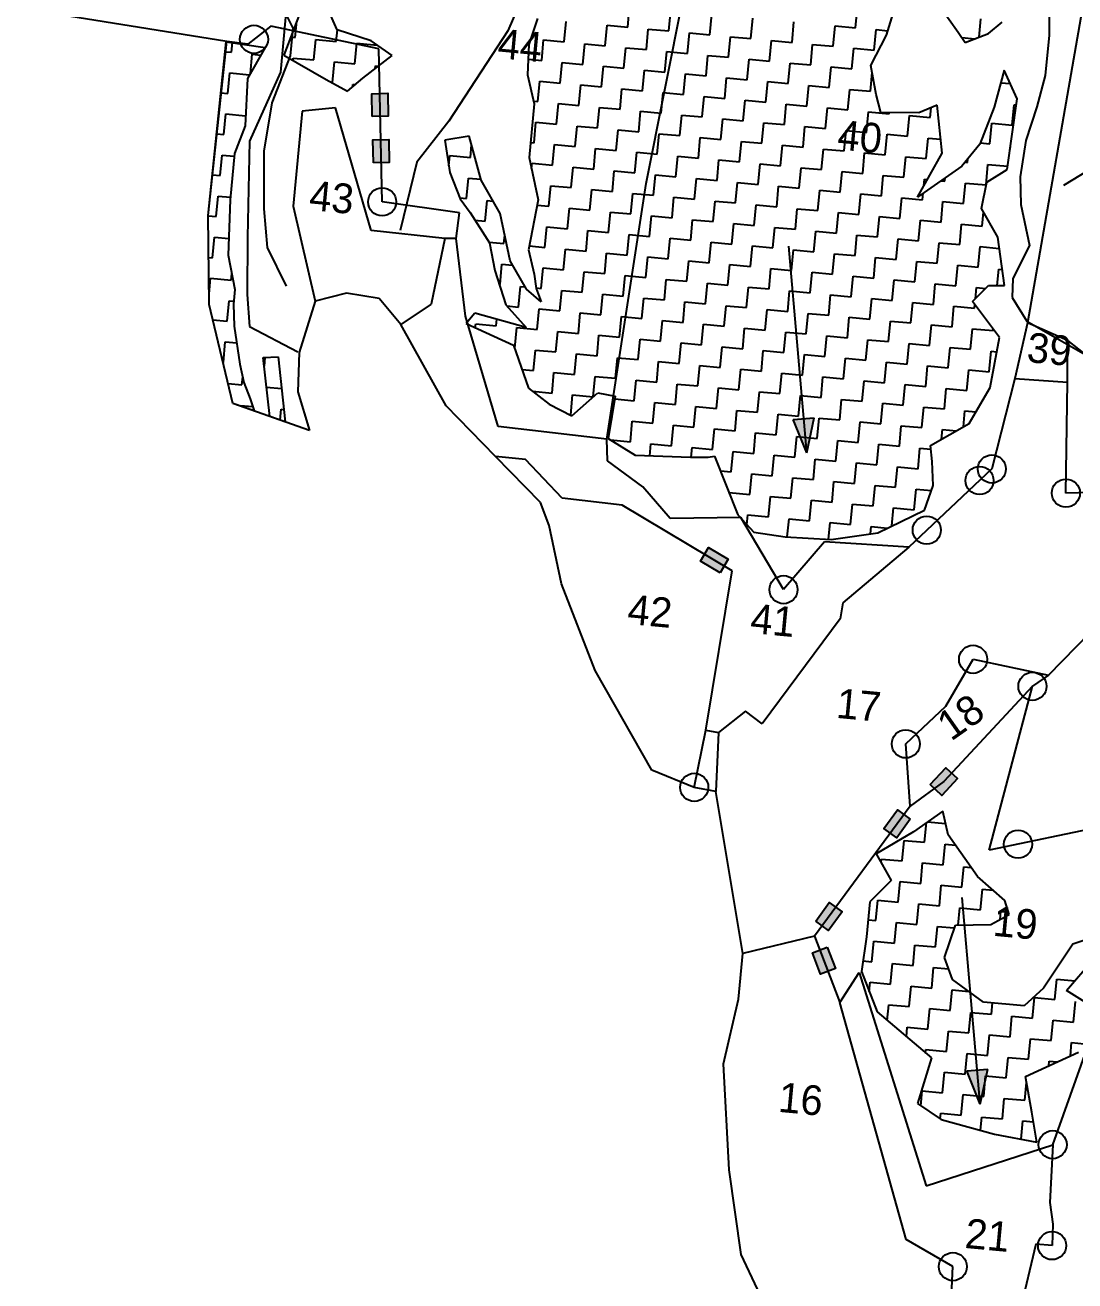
# Model space of a CAD drawing. Header units: metres. Extents: x 284554 to 287504, y 2026012 to 2031182.
# Drawn here: x 285325 to 285981, y 2029122 to 2029907 of the extents above; entities that cross this region are included whole.
import ezdxf
from ezdxf.enums import TextEntityAlignment as Align

# ---------------------------------------------------------------- set-up
doc = ezdxf.new("R2010")
doc.units = ezdxf.units.M
for name, color, linetype in [('LINE_WATER', 4, 'Continuous'), ('POLY_HATCH', 12, 'Continuous'), ('POLY_PARCEL', 6, 'Continuous'), ('TEXT_PARCEL', 7, 'Continuous'), ('V_BOUND_LINE', 7, 'Continuous')]:
    doc.layers.add(name, color=color, linetype=linetype)
doc.styles.add('TEXT_MAP', font='')
doc.styles.get('TEXT_MAP').set_extended_font_data('Kruti Dev 050')

msp = doc.modelspace()

# ---------------------------------------------------------------- hatches: boundary and pattern name
for points in [[(285551.14, 2029864.65), (285541.21, 2029864.43), (285541.53, 2029850.08), (285551.46, 2029850.3)], [(285551.78, 2029835.82), (285541.85, 2029835.61), (285542.17, 2029821.25), (285552.09, 2029821.47)], [(285751.67, 2029580.76), (285746.57, 2029572.24), (285758.89, 2029564.87), (285763.99, 2029573.39)], [(285907.3, 2029436.38), (285900.02, 2029443.14), (285890.25, 2029432.62), (285897.53, 2029425.86)], [(285861.23, 2029405.22), (285869.23, 2029399.33), (285877.74, 2029410.9), (285869.73, 2029416.78)], [(285835.14, 2029352.97), (285827.14, 2029358.85), (285818.64, 2029347.29), (285826.64, 2029341.4)], [(285821.7, 2029314.09), (285830.98, 2029317.63), (285825.85, 2029331.04), (285816.57, 2029327.5)]]:
    msp.add_hatch(color=256).paths.add_polyline_path(points)
h = msp.add_hatch(color=256)
h.paths.add_polyline_path([(285811.15, 2029661.34), (285804.59, 2029660.77), (285813.01, 2029639.89)])
h.paths.add_polyline_path([(285813.01, 2029639.89), (285817.71, 2029661.91), (285811.15, 2029661.34)])
h = msp.add_hatch(color=256)
h.paths.add_polyline_path([(285919.59, 2029254.27), (285913.03, 2029253.7), (285921.45, 2029232.83)])
h.paths.add_polyline_path([(285921.45, 2029232.83), (285926.15, 2029254.84), (285919.59, 2029254.27)])

# ---------------------------------------------------------------- linework, layer by layer
for points in [[(285541.53, 2029850.08), (285541.21, 2029864.43), (285551.14, 2029864.65), (285551.46, 2029850.3)], [(285542.17, 2029821.25), (285541.85, 2029835.61), (285551.78, 2029835.82), (285552.09, 2029821.47)], [(285758.89, 2029564.87), (285746.57, 2029572.24), (285751.67, 2029580.76), (285763.99, 2029573.39)], [(285890.25, 2029432.62), (285900.02, 2029443.14), (285907.3, 2029436.38), (285897.53, 2029425.86)], [(285877.74, 2029410.9), (285869.23, 2029399.33), (285861.23, 2029405.22), (285869.73, 2029416.78)], [(285818.64, 2029347.29), (285827.14, 2029358.85), (285835.14, 2029352.97), (285826.64, 2029341.4)], [(285825.85, 2029331.04), (285830.98, 2029317.63), (285821.7, 2029314.09), (285816.57, 2029327.5)]]:
    msp.add_lwpolyline(points, close=True)
for points in [[(285813.01, 2029639.89), (285801.8, 2029769.08)], [(285804.59, 2029660.77), (285817.71, 2029661.91)], [(285813.01, 2029639.89), (285804.59, 2029660.77)], [(285813.01, 2029639.89), (285817.71, 2029661.91)], [(285921.45, 2029232.83), (285910.24, 2029362.02)], [(285913.03, 2029253.7), (285926.15, 2029254.84)], [(285921.45, 2029232.83), (285913.03, 2029253.7)], [(285921.45, 2029232.83), (285926.15, 2029254.84)]]:
    msp.add_lwpolyline(points)
for centre in [(285467.57, 2029898.39), (285547.67, 2029796.82), (285928.71, 2029629.87), (285921.02, 2029622.65), (285975.01, 2029614.77), (285888.02, 2029591.64), (285798.51, 2029554.46), (285916.97, 2029510.91), (285954.06, 2029494.03), (285874.92, 2029458.03), (285742.72, 2029430.87), (285945.07, 2029395.36), (285966.73, 2029207.54), (285966.36, 2029144.46), (285904.35, 2029131.32)]:
    msp.add_circle(centre, 8.78)
at = {"layer": 'LINE_WATER'}
for p, q in [((285659.89, 2029982.17), (285626.27, 2029903.79)), ((285964.3, 2029928.98), (285964.48, 2029901.09)), ((285487.49, 2029914.63), (285484.05, 2029877.8)), ((285492.1, 2029905.46), (285487.49, 2029914.63)), ((285490.48, 2029888.13), (285492.1, 2029905.46)), ((285626.27, 2029903.79), (285589.28, 2029847.17)), ((285964.48, 2029901.09), (285962.13, 2029875.88)), ((285478.98, 2029858.61), (285490.48, 2029888.13)), ((285484.05, 2029877.8), (285464.73, 2029834.82)), ((285962.13, 2029875.88), (285956.8, 2029856.17)), ((285473.98, 2029828.49), (285478.98, 2029858.61)), ((285956.8, 2029856.17), (285949.96, 2029835.21)), ((285589.28, 2029847.17), (285569.41, 2029821.71)), ((285464.73, 2029834.82), (285463.5, 2029774.85)), ((285949.96, 2029835.21), (285946.45, 2029812.55)), ((285473.89, 2029792.45), (285473.98, 2029828.49)), ((285569.41, 2029821.71), (285558.86, 2029779)), ((285946.45, 2029812.55), (285946.91, 2029795.09)), ((285973.76, 2029807.33), (285989.06, 2029816.56)), ((285946.91, 2029795.09), (285952.19, 2029769.51)), ((285476, 2029768.22), (285473.89, 2029792.45)), ((285463.5, 2029774.85), (285463.41, 2029738.81)), ((285487.96, 2029744.16), (285476, 2029768.22)), ((285952.19, 2029769.51), (285941.89, 2029748.87)), ((285941.89, 2029748.87), (285941.48, 2029737.07)), ((285463.41, 2029738.81), (285464.84, 2029719.01)), ((285941.48, 2029737.07), (285950.56, 2029722.28)), ((285464.84, 2029719.01), (285495.05, 2029703.08)), ((285950.56, 2029722.28), (285992.92, 2029698.12))]:
    msp.add_line(p, q, dxfattribs=at)
at = {"layer": 'POLY_HATCH'}
for p, q in [((285498.22, 2029920.26), (285486.31, 2029888.58)), ((285519.6, 2029904.35), (285513.01, 2029918.87)), ((285644.77, 2029911.48), (285639.27, 2029895.1)), ((285862.85, 2029901), (285867.09, 2029914.52)), ((285896.32, 2029918.74), (285907.76, 2029902.77)), ((285540.83, 2029897.39), (285519.6, 2029904.35)), ((285926.58, 2029902), (285935.2, 2029909.15)), ((285439, 2029788.29), (285450.19, 2029896.92)), ((285450.19, 2029896.92), (285474.66, 2029893.39)), ((285553.89, 2029888.22), (285540.83, 2029897.39)), ((285853.12, 2029882.04), (285862.85, 2029901)), ((285907.76, 2029902.77), (285912.13, 2029896.4)), ((285912.13, 2029896.4), (285926.58, 2029902)), ((285474.66, 2029893.39), (285463.55, 2029873.98)), ((285486.31, 2029888.58), (285512.71, 2029873.19)), ((285535.66, 2029874.03), (285553.89, 2029888.22)), ((285639.27, 2029895.1), (285638.5, 2029876.29)), ((285856.39, 2029863.84), (285853.12, 2029882.04)), ((285463.55, 2029873.98), (285462.02, 2029844.38)), ((285512.71, 2029873.19), (285525.96, 2029865.99)), ((285525.96, 2029865.99), (285535.66, 2029874.03)), ((285638.5, 2029876.29), (285642.76, 2029858.01)), ((285936.38, 2029879.22), (285930.23, 2029855.95)), ((285944.45, 2029861.12), (285936.38, 2029879.22)), ((285642.76, 2029858.01), (285639.63, 2029824.51)), ((285859.32, 2029852.64), (285856.39, 2029863.84)), ((285894.56, 2029857.3), (285883.16, 2029852.4)), ((285897.71, 2029827.19), (285894.56, 2029857.3)), ((285938.34, 2029816.97), (285944.45, 2029861.12)), ((285883.16, 2029852.4), (285859.32, 2029852.64)), ((285930.23, 2029855.95), (285921.12, 2029832.95)), ((285462.02, 2029844.38), (285455.44, 2029827.03)), ((285602.11, 2029837.96), (285586.95, 2029835.4)), ((285586.95, 2029835.4), (285590.04, 2029815.23)), ((285609.48, 2029810.44), (285602.11, 2029837.96)), ((285455.44, 2029827.03), (285452.74, 2029798.16)), ((285882.23, 2029799.82), (285897.71, 2029827.19)), ((285921.12, 2029832.95), (285909.88, 2029819.09)), ((285639.63, 2029824.51), (285645.12, 2029798.16)), ((285909.88, 2029819.09), (285882.23, 2029799.82)), ((285590.04, 2029815.23), (285596.45, 2029798.74)), ((285621.44, 2029789.44), (285609.48, 2029810.44)), ((285925.68, 2029809.21), (285938.34, 2029816.97)), ((285922.15, 2029792.65), (285925.68, 2029809.21)), ((285452.74, 2029798.16), (285451.37, 2029763.58)), ((285596.45, 2029798.74), (285602.62, 2029790.21)), ((285645.12, 2029798.16), (285639.22, 2029766.91)), ((285439.55, 2029732.66), (285439, 2029788.29)), ((285602.62, 2029790.21), (285614.76, 2029771.19)), ((285627.64, 2029760.05), (285621.44, 2029789.44)), ((285932.41, 2029774.79), (285922.15, 2029792.65)), ((285614.76, 2029771.19), (285618.12, 2029753.98)), ((285936.55, 2029744.59), (285932.41, 2029774.79)), ((285451.37, 2029763.58), (285455.57, 2029742.12)), ((285639.22, 2029766.91), (285642.77, 2029751.68)), ((285637.9, 2029742.19), (285627.64, 2029760.05)), ((285618.12, 2029753.98), (285625.06, 2029732.46)), ((285642.77, 2029751.68), (285643.91, 2029742.63)), ((285455.57, 2029742.12), (285454.71, 2029732.91)), ((285647.12, 2029734.38), (285637.9, 2029742.19)), ((285643.91, 2029742.63), (285647.12, 2029734.38)), ((285916.71, 2029734.52), (285926.6, 2029744.53)), ((285926.6, 2029744.53), (285936.55, 2029744.59)), ((285454.39, 2029670.81), (285439.55, 2029732.66)), ((285454.71, 2029732.91), (285455.29, 2029719.22)), ((285625.06, 2029732.46), (285637.66, 2029718.37)), ((285933.51, 2029712.08), (285916.71, 2029734.52)), ((285605.69, 2029727.32), (285600.11, 2029720.88)), ((285637.66, 2029718.37), (285605.69, 2029727.32)), ((285455.29, 2029719.22), (285458.64, 2029695.36)), ((285600.11, 2029720.88), (285629.66, 2029707.19)), ((285927.61, 2029680.84), (285933.51, 2029712.08)), ((285473.29, 2029699.57), (285482.63, 2029699.94)), ((285477.46, 2029662.7), (285473.29, 2029699.57)), ((285482.63, 2029699.94), (285487.07, 2029659.33)), ((285629.66, 2029707.19), (285639.09, 2029680.47)), ((285458.64, 2029695.36), (285461.29, 2029683.96)), ((285461.29, 2029683.96), (285465.29, 2029673.67)), ((285639.09, 2029680.47), (285652.07, 2029670.31)), ((285666.3, 2029663.02), (285682.56, 2029677.4)), ((285682.56, 2029677.4), (285693.31, 2029675.4)), ((285914.55, 2029658.21), (285927.61, 2029680.84)), ((285467.71, 2029666.13), (285454.39, 2029670.81)), ((285465.29, 2029673.67), (285467.71, 2029666.13)), ((285652.07, 2029670.31), (285666.3, 2029663.02)), ((285693.31, 2029675.4), (285688.85, 2029648.99)), ((285487.07, 2029659.33), (285477.46, 2029662.7)), ((285890.41, 2029644.56), (285914.55, 2029658.21)), ((285688.85, 2029648.99), (285705.77, 2029638.46)), ((285705.77, 2029638.46), (285740.45, 2029637.21)), ((285740.45, 2029637.21), (285751.39, 2029637.18)), ((285751.39, 2029637.18), (285755.42, 2029637.8)), ((285755.42, 2029637.8), (285770.02, 2029601.16)), ((285891.46, 2029634.53), (285890.41, 2029644.56)), ((285892.05, 2029619.56), (285891.46, 2029634.53)), ((285886.63, 2029604.17), (285892.05, 2029619.56)), ((285770.02, 2029601.16), (285779.94, 2029590.29)), ((285857.47, 2029590), (285886.63, 2029604.17)), ((285779.94, 2029590.29), (285799.56, 2029587.46)), ((285828.24, 2029585.78), (285857.47, 2029590)), ((285799.56, 2029587.46), (285828.24, 2029585.78)), ((285898.03, 2029416.05), (285879.72, 2029403.12)), ((285901.49, 2029401.24), (285898.03, 2029416.05)), ((285879.72, 2029403.12), (285856.46, 2029389.42)), ((285919.81, 2029375.12), (285901.49, 2029401.24)), ((285856.46, 2029389.42), (285865.89, 2029372.68)), ((285865.89, 2029372.68), (285852.43, 2029359.29)), ((285936.73, 2029360.11), (285919.81, 2029375.12)), ((285852.43, 2029359.29), (285850.39, 2029337.51)), ((285939.57, 2029351.31), (285936.73, 2029360.11)), ((285927.99, 2029345.07), (285939.57, 2029351.31)), ((285899.21, 2029324.57), (285905.98, 2029344.68)), ((285905.98, 2029344.68), (285927.99, 2029345.07)), ((285999.53, 2029339.6), (285979.37, 2029332.94)), ((285850.39, 2029337.51), (285847.15, 2029315.85)), ((285979.37, 2029332.94), (285960.92, 2029305.38)), ((285904.02, 2029310.69), (285899.21, 2029324.57)), ((285975.46, 2029303.86), (285991.91, 2029323.07)), ((285847.15, 2029315.85), (285856.99, 2029290.52)), ((285923.47, 2029296.67), (285904.02, 2029310.69)), ((285960.92, 2029305.38), (285948.89, 2029294.3)), ((285987, 2029296.68), (285975.46, 2029303.86)), ((285948.89, 2029294.3), (285923.47, 2029296.67)), ((285856.99, 2029290.52), (285890.93, 2029261.72)), ((285890.93, 2029261.72), (285882.17, 2029233.25)), ((285949.68, 2029250.13), (285982.85, 2029265.34)), ((285953.7, 2029227.79), (285949.68, 2029250.13)), ((285882.17, 2029233.25), (285897.11, 2029223.31)), ((285897.11, 2029223.31), (285930.44, 2029214.1)), ((285956.85, 2029209.19), (285953.7, 2029227.79)), ((285930.44, 2029214.1), (285956.85, 2029209.19))]:
    msp.add_line(p, q, dxfattribs=at)
at = {"layer": 'POLY_HATCH', "linetype": 'Continuous'}
for p, q in [((285701.15, 2029906.02), (285702.35, 2029918.86)), ((285726.83, 2029903.62), (285728.03, 2029916.46)), ((285752.51, 2029901.22), (285753.71, 2029914.06)), ((285778.19, 2029898.82), (285779.39, 2029911.66)), ((285843.58, 2029905.66), (285844.78, 2029918.5)), ((285493.32, 2029899.54), (285494.28, 2029909.77)), ((285519, 2029897.14), (285519.67, 2029904.32)), ((285661.43, 2029896.78), (285662.63, 2029909.62)), ((285687.11, 2029894.38), (285688.31, 2029907.22)), ((285688.31, 2029907.22), (285701.15, 2029906.02)), ((285712.79, 2029891.98), (285713.99, 2029904.82)), ((285713.99, 2029904.82), (285726.83, 2029903.62)), ((285803.86, 2029896.42), (285805.06, 2029909.26)), ((285829.54, 2029894.02), (285830.74, 2029906.86)), ((285830.74, 2029906.86), (285843.58, 2029905.66)), ((285855.22, 2029891.62), (285856.42, 2029904.46)), ((285856.42, 2029904.46), (285863.72, 2029903.78)), ((285920.74, 2029899.74), (285921.82, 2029911.3)), ((285453.6, 2029890.3), (285454.17, 2029896.35)), ((285490.53, 2029899.8), (285493.32, 2029899.54)), ((285504.96, 2029885.5), (285506.16, 2029898.34)), ((285506.16, 2029898.34), (285519, 2029897.14)), ((285530.64, 2029883.1), (285531.84, 2029895.94)), ((285531.84, 2029895.94), (285544.6, 2029894.75)), ((285647.39, 2029885.14), (285648.59, 2029897.98)), ((285648.59, 2029897.98), (285661.43, 2029896.78)), ((285738.47, 2029889.58), (285739.67, 2029902.42)), ((285739.67, 2029902.42), (285752.51, 2029901.22)), ((285764.15, 2029887.18), (285765.35, 2029900.02)), ((285765.35, 2029900.02), (285778.19, 2029898.82)), ((285789.83, 2029884.78), (285791.03, 2029897.62)), ((285791.03, 2029897.62), (285803.86, 2029896.42)), ((285910.03, 2029899.45), (285918.07, 2029898.7)), ((285449.55, 2029890.68), (285453.6, 2029890.3)), ((285465.32, 2029877.07), (285466.44, 2029889.1)), ((285466.44, 2029889.1), (285471.91, 2029888.59)), ((285673.07, 2029882.74), (285674.27, 2029895.58)), ((285674.27, 2029895.58), (285687.11, 2029894.38)), ((285698.75, 2029880.34), (285699.95, 2029893.18)), ((285699.95, 2029893.18), (285712.79, 2029891.98)), ((285724.43, 2029877.94), (285725.63, 2029890.78)), ((285725.63, 2029890.78), (285738.47, 2029889.58)), ((285750.11, 2029875.54), (285751.31, 2029888.38)), ((285751.31, 2029888.38), (285764.15, 2029887.18)), ((285815.5, 2029882.38), (285816.7, 2029895.22)), ((285816.7, 2029895.22), (285829.54, 2029894.02)), ((285841.18, 2029879.98), (285842.38, 2029892.82)), ((285842.38, 2029892.82), (285855.22, 2029891.62)), ((285491.99, 2029885.27), (285492.12, 2029886.7)), ((285492.12, 2029886.7), (285504.96, 2029885.5)), ((285516.6, 2029871.46), (285517.8, 2029884.3)), ((285517.8, 2029884.3), (285530.64, 2029883.1)), ((285543.3, 2029879.97), (285543.48, 2029881.9)), ((285543.48, 2029881.9), (285545.53, 2029881.71)), ((285638.89, 2029885.93), (285647.39, 2029885.14)), ((285659.03, 2029871.1), (285660.23, 2029883.94)), ((285660.23, 2029883.94), (285673.07, 2029882.74)), ((285684.71, 2029868.7), (285685.91, 2029881.54)), ((285685.91, 2029881.54), (285698.75, 2029880.34)), ((285775.79, 2029873.14), (285776.99, 2029885.98)), ((285776.99, 2029885.98), (285789.83, 2029884.78)), ((285801.46, 2029870.74), (285802.66, 2029883.58)), ((285802.66, 2029883.58), (285815.5, 2029882.38)), ((285827.14, 2029868.34), (285828.34, 2029881.18)), ((285828.34, 2029881.18), (285841.18, 2029879.98)), ((285451.2, 2029864.62), (285452.4, 2029877.46)), ((285452.4, 2029877.46), (285464.87, 2029876.29)), ((285644.99, 2029859.46), (285646.19, 2029872.3)), ((285646.19, 2029872.3), (285659.03, 2029871.1)), ((285710.39, 2029866.3), (285711.59, 2029879.14)), ((285711.59, 2029879.14), (285724.43, 2029877.94)), ((285736.07, 2029863.9), (285737.27, 2029876.74)), ((285737.27, 2029876.74), (285750.11, 2029875.54)), ((285761.75, 2029861.5), (285762.95, 2029874.34)), ((285762.95, 2029874.34), (285775.79, 2029873.14)), ((285852.82, 2029865.94), (285853.91, 2029877.62)), ((285446.9, 2029865.02), (285451.2, 2029864.62)), ((285515.75, 2029871.54), (285516.6, 2029871.46)), ((285529.3, 2029868.75), (285529.44, 2029870.26)), ((285529.44, 2029870.26), (285530.95, 2029870.12)), ((285670.67, 2029857.06), (285671.87, 2029869.9)), ((285671.87, 2029869.9), (285684.71, 2029868.7)), ((285696.35, 2029854.66), (285697.55, 2029867.5)), ((285697.55, 2029867.5), (285710.39, 2029866.3)), ((285722.03, 2029852.26), (285723.23, 2029865.1)), ((285723.23, 2029865.1), (285736.07, 2029863.9)), ((285787.43, 2029859.1), (285788.63, 2029871.94)), ((285788.63, 2029871.94), (285801.46, 2029870.74)), ((285813.1, 2029856.7), (285814.3, 2029869.54)), ((285814.3, 2029869.54), (285827.14, 2029868.34)), ((285838.78, 2029854.3), (285839.98, 2029867.14)), ((285839.98, 2029867.14), (285852.82, 2029865.94)), ((285934.28, 2029871.28), (285940.17, 2029870.73)), ((285642.36, 2029859.71), (285644.99, 2029859.46)), ((285656.63, 2029845.42), (285657.83, 2029858.26)), ((285657.83, 2029858.26), (285670.67, 2029857.06)), ((285747.71, 2029849.86), (285748.91, 2029862.7)), ((285748.91, 2029862.7), (285761.75, 2029861.5)), ((285773.39, 2029847.46), (285774.59, 2029860.3)), ((285774.59, 2029860.3), (285787.43, 2029859.1)), ((285799.07, 2029845.06), (285800.27, 2029857.9)), ((285800.27, 2029857.9), (285813.1, 2029856.7)), ((285941.5, 2029844.7), (285942.7, 2029857.54)), ((285942.7, 2029857.54), (285943.94, 2029857.43)), ((285448.8, 2029838.94), (285450, 2029851.78)), ((285450, 2029851.78), (285462.34, 2029850.63)), ((285682.31, 2029843.02), (285683.51, 2029855.86)), ((285683.51, 2029855.86), (285696.35, 2029854.66)), ((285707.99, 2029840.62), (285709.19, 2029853.46)), ((285709.19, 2029853.46), (285722.03, 2029852.26)), ((285733.67, 2029838.22), (285734.87, 2029851.06)), ((285734.87, 2029851.06), (285747.71, 2029849.86)), ((285824.74, 2029842.66), (285825.94, 2029855.5)), ((285825.94, 2029855.5), (285838.78, 2029854.3)), ((285850.42, 2029840.26), (285851.62, 2029853.1)), ((285851.62, 2029853.1), (285864.46, 2029851.9)), ((285864.46, 2029851.9), (285864.53, 2029852.59)), ((285876.1, 2029837.86), (285877.3, 2029850.7)), ((285877.3, 2029850.7), (285890.14, 2029849.5)), ((285890.14, 2029849.5), (285890.71, 2029855.64)), ((285642.59, 2029833.78), (285643.79, 2029846.62)), ((285643.79, 2029846.62), (285656.63, 2029845.42)), ((285668.27, 2029831.38), (285669.47, 2029844.22)), ((285669.47, 2029844.22), (285682.31, 2029843.02)), ((285693.95, 2029828.98), (285695.15, 2029841.82)), ((285695.15, 2029841.82), (285707.99, 2029840.62)), ((285759.35, 2029835.82), (285760.55, 2029848.66)), ((285760.55, 2029848.66), (285773.39, 2029847.46)), ((285785.03, 2029833.42), (285786.23, 2029846.26)), ((285786.23, 2029846.26), (285799.07, 2029845.06)), ((285810.7, 2029831.02), (285811.9, 2029843.86)), ((285811.9, 2029843.86), (285824.74, 2029842.66)), ((285836.38, 2029828.62), (285837.58, 2029841.46)), ((285837.58, 2029841.46), (285850.42, 2029840.26)), ((285927.46, 2029833.07), (285928.66, 2029845.9)), ((285928.66, 2029845.9), (285941.5, 2029844.7)), ((285444.26, 2029839.36), (285448.8, 2029838.94)), ((285640.51, 2029833.98), (285642.59, 2029833.78)), ((285719.63, 2029826.58), (285720.83, 2029839.42)), ((285720.83, 2029839.42), (285733.67, 2029838.22)), ((285745.31, 2029824.18), (285746.51, 2029837.02)), ((285746.51, 2029837.02), (285759.35, 2029835.82)), ((285770.99, 2029821.78), (285772.19, 2029834.62)), ((285772.19, 2029834.62), (285785.03, 2029833.42)), ((285862.06, 2029826.22), (285863.26, 2029839.06)), ((285863.26, 2029839.06), (285876.1, 2029837.86)), ((285887.74, 2029823.83), (285888.94, 2029836.66)), ((285888.94, 2029836.66), (285896.79, 2029835.93)), ((285921.39, 2029833.63), (285927.46, 2029833.07)), ((285446.4, 2029813.26), (285447.6, 2029826.1)), ((285447.6, 2029826.1), (285455.29, 2029825.38)), ((285589.43, 2029819.23), (285590.04, 2029825.74)), ((285590.04, 2029825.74), (285602.88, 2029824.54)), ((285602.88, 2029824.54), (285603.61, 2029832.36)), ((285654.23, 2029819.74), (285655.43, 2029832.58)), ((285655.43, 2029832.58), (285668.27, 2029831.38)), ((285679.91, 2029817.34), (285681.11, 2029830.18)), ((285681.11, 2029830.18), (285693.95, 2029828.98)), ((285705.59, 2029814.94), (285706.79, 2029827.78)), ((285706.79, 2029827.78), (285719.63, 2029826.58)), ((285731.27, 2029812.54), (285732.47, 2029825.38)), ((285732.47, 2029825.38), (285745.31, 2029824.18)), ((285796.67, 2029819.38), (285797.87, 2029832.22)), ((285797.87, 2029832.22), (285810.7, 2029831.02)), ((285822.34, 2029816.99), (285823.54, 2029829.82)), ((285823.54, 2029829.82), (285836.38, 2029828.62)), ((285848.02, 2029814.59), (285849.22, 2029827.42)), ((285849.22, 2029827.42), (285862.06, 2029826.22)), ((285940.08, 2029829.57), (285940.3, 2029831.87)), ((285940.3, 2029831.87), (285940.4, 2029831.86)), ((285641.08, 2029817.56), (285641.39, 2029820.94)), ((285641.39, 2029820.94), (285654.23, 2029819.74)), ((285665.87, 2029805.7), (285667.07, 2029818.54)), ((285667.07, 2029818.54), (285679.91, 2029817.34)), ((285756.95, 2029810.14), (285758.15, 2029822.98)), ((285758.15, 2029822.98), (285770.99, 2029821.78)), ((285782.63, 2029807.75), (285783.83, 2029820.58)), ((285783.83, 2029820.58), (285796.67, 2029819.38)), ((285808.31, 2029805.35), (285809.51, 2029818.18)), ((285809.51, 2029818.18), (285822.34, 2029816.99)), ((285873.7, 2029812.19), (285874.9, 2029825.03)), ((285874.9, 2029825.03), (285887.74, 2029823.83)), ((285911.89, 2029821.57), (285913.42, 2029821.43)), ((285913.42, 2029821.43), (285913.63, 2029823.72)), ((285925.06, 2029807.39), (285926.26, 2029820.23)), ((285926.26, 2029820.23), (285938.63, 2029819.07)), ((285441.62, 2029813.71), (285446.4, 2029813.26)), ((285600.48, 2029798.86), (285601.68, 2029811.7)), ((285601.68, 2029811.7), (285609.33, 2029810.99)), ((285691.55, 2029803.3), (285692.75, 2029816.14)), ((285692.75, 2029816.14), (285705.59, 2029814.94)), ((285717.23, 2029800.9), (285718.43, 2029813.74)), ((285718.43, 2029813.74), (285731.27, 2029812.54)), ((285742.91, 2029798.51), (285744.11, 2029811.34)), ((285744.11, 2029811.34), (285756.95, 2029810.14)), ((285833.98, 2029802.95), (285835.18, 2029815.79)), ((285835.18, 2029815.79), (285848.02, 2029814.59)), ((285859.66, 2029800.55), (285860.86, 2029813.39)), ((285860.86, 2029813.39), (285873.7, 2029812.19)), ((285886.14, 2029806.74), (285886.54, 2029810.99)), ((285886.54, 2029810.99), (285888.44, 2029810.81)), ((285896.86, 2029810.02), (285899.38, 2029809.79)), ((285899.38, 2029809.79), (285899.58, 2029811.91)), ((285651.83, 2029794.06), (285653.03, 2029806.9)), ((285653.03, 2029806.9), (285665.87, 2029805.7)), ((285677.51, 2029791.66), (285678.71, 2029804.5)), ((285678.71, 2029804.5), (285691.55, 2029803.3)), ((285703.19, 2029789.27), (285704.39, 2029802.1)), ((285704.39, 2029802.1), (285717.23, 2029800.9)), ((285768.59, 2029796.11), (285769.79, 2029808.94)), ((285769.79, 2029808.94), (285782.63, 2029807.75)), ((285794.27, 2029793.71), (285795.47, 2029806.55)), ((285795.47, 2029806.55), (285808.31, 2029805.35)), ((285819.94, 2029791.31), (285821.14, 2029804.15)), ((285821.14, 2029804.15), (285833.98, 2029802.95)), ((285845.62, 2029788.91), (285846.82, 2029801.75)), ((285846.82, 2029801.75), (285859.66, 2029800.55)), ((285885.34, 2029798.15), (285885.73, 2029802.26)), ((285911.02, 2029795.75), (285912.22, 2029808.59)), ((285912.22, 2029808.59), (285925.06, 2029807.39)), ((285444, 2029787.58), (285445.2, 2029800.42)), ((285445.2, 2029800.42), (285452.89, 2029799.7)), ((285596.25, 2029799.26), (285600.48, 2029798.86)), ((285612.12, 2029784.82), (285613.32, 2029797.66)), ((285613.32, 2029797.66), (285616.95, 2029797.32)), ((285644.48, 2029794.75), (285651.83, 2029794.06)), ((285728.87, 2029786.87), (285730.07, 2029799.7)), ((285730.07, 2029799.7), (285742.91, 2029798.51)), ((285754.55, 2029784.47), (285755.75, 2029797.31)), ((285755.75, 2029797.31), (285768.59, 2029796.11)), ((285780.23, 2029782.07), (285781.43, 2029794.91)), ((285781.43, 2029794.91), (285794.27, 2029793.71)), ((285871.3, 2029786.51), (285872.5, 2029799.35)), ((285872.5, 2029799.35), (285885.34, 2029798.15)), ((285896.98, 2029784.11), (285898.18, 2029796.95)), ((285898.18, 2029796.95), (285911.02, 2029795.75)), ((285439, 2029788.05), (285444, 2029787.58)), ((285663.47, 2029780.03), (285664.67, 2029792.86)), ((285664.67, 2029792.86), (285677.51, 2029791.66)), ((285689.15, 2029777.63), (285690.35, 2029790.46)), ((285690.35, 2029790.46), (285703.19, 2029789.27)), ((285714.83, 2029775.23), (285716.03, 2029788.07)), ((285716.03, 2029788.07), (285728.87, 2029786.87)), ((285805.91, 2029779.67), (285807.11, 2029792.51)), ((285807.11, 2029792.51), (285819.94, 2029791.31)), ((285831.58, 2029777.27), (285832.78, 2029790.11)), ((285832.78, 2029790.11), (285845.62, 2029788.91)), ((285857.26, 2029774.87), (285858.46, 2029787.71)), ((285858.46, 2029787.71), (285871.3, 2029786.51)), ((285922.66, 2029781.71), (285923.47, 2029790.35)), ((285605.67, 2029785.43), (285612.12, 2029784.82)), ((285649.43, 2029768.39), (285650.63, 2029781.22)), ((285650.63, 2029781.22), (285663.47, 2029780.03)), ((285675.11, 2029765.99), (285676.31, 2029778.83)), ((285676.31, 2029778.83), (285689.15, 2029777.63)), ((285740.51, 2029772.83), (285741.71, 2029785.67)), ((285741.71, 2029785.67), (285754.55, 2029784.47)), ((285766.19, 2029770.43), (285767.39, 2029783.27)), ((285767.39, 2029783.27), (285780.23, 2029782.07)), ((285791.87, 2029768.03), (285793.07, 2029780.87)), ((285793.07, 2029780.87), (285805.91, 2029779.67)), ((285817.55, 2029765.63), (285818.74, 2029778.47)), ((285818.74, 2029778.47), (285831.58, 2029777.27)), ((285882.94, 2029772.47), (285884.14, 2029785.31)), ((285884.14, 2029785.31), (285896.98, 2029784.11)), ((285908.62, 2029770.07), (285909.82, 2029782.91)), ((285909.82, 2029782.91), (285922.66, 2029781.71)), ((285441.6, 2029761.9), (285442.8, 2029774.74)), ((285442.8, 2029774.74), (285451.78, 2029773.9)), ((285614.46, 2029771.65), (285623.75, 2029770.79)), ((285623.75, 2029770.79), (285624.25, 2029776.1)), ((285700.79, 2029763.59), (285701.99, 2029776.43)), ((285701.99, 2029776.43), (285714.83, 2029775.23)), ((285726.47, 2029761.19), (285727.67, 2029774.03)), ((285727.67, 2029774.03), (285740.51, 2029772.83)), ((285752.15, 2029758.79), (285753.35, 2029771.63)), ((285753.35, 2029771.63), (285766.19, 2029770.43)), ((285843.22, 2029763.23), (285844.42, 2029776.07)), ((285844.42, 2029776.07), (285857.26, 2029774.87)), ((285868.9, 2029760.83), (285870.1, 2029773.67)), ((285870.1, 2029773.67), (285882.94, 2029772.47)), ((285894.58, 2029758.43), (285895.78, 2029771.27)), ((285895.78, 2029771.27), (285908.62, 2029770.07)), ((285639.67, 2029769.3), (285649.43, 2029768.39)), ((285661.07, 2029754.35), (285662.27, 2029767.19)), ((285662.27, 2029767.19), (285675.11, 2029765.99)), ((285686.75, 2029751.95), (285687.95, 2029764.79)), ((285687.95, 2029764.79), (285700.79, 2029763.59)), ((285712.43, 2029749.55), (285713.63, 2029762.39)), ((285713.63, 2029762.39), (285726.47, 2029761.19)), ((285777.83, 2029756.39), (285779.03, 2029769.23)), ((285779.03, 2029769.23), (285791.87, 2029768.03)), ((285803.51, 2029753.99), (285804.71, 2029766.83)), ((285804.71, 2029766.83), (285817.55, 2029765.63)), ((285829.18, 2029751.59), (285830.38, 2029764.43)), ((285830.38, 2029764.43), (285843.22, 2029763.23)), ((285920.26, 2029756.03), (285921.46, 2029768.87)), ((285921.46, 2029768.87), (285933.37, 2029767.76)), ((285439.26, 2029762.12), (285441.6, 2029761.9)), ((285621.36, 2029745.11), (285622.56, 2029757.95)), ((285622.56, 2029757.95), (285629.2, 2029757.32)), ((285647.03, 2029742.71), (285648.23, 2029755.55)), ((285648.23, 2029755.55), (285661.07, 2029754.35)), ((285738.11, 2029747.15), (285739.31, 2029759.99)), ((285739.31, 2029759.99), (285752.15, 2029758.79)), ((285763.79, 2029744.75), (285764.99, 2029757.59)), ((285764.99, 2029757.59), (285777.83, 2029756.39)), ((285789.47, 2029742.35), (285790.67, 2029755.19)), ((285790.67, 2029755.19), (285803.51, 2029753.99)), ((285854.86, 2029749.19), (285856.06, 2029762.03)), ((285856.06, 2029762.03), (285868.9, 2029760.83)), ((285880.54, 2029746.79), (285881.74, 2029759.63)), ((285881.74, 2029759.63), (285894.58, 2029758.43)), ((285906.22, 2029744.39), (285907.42, 2029757.23)), ((285907.42, 2029757.23), (285920.26, 2029756.03)), ((285932.14, 2029744.57), (285933.1, 2029754.83)), ((285933.1, 2029754.83), (285935.17, 2029754.64)), ((285439.48, 2029739.19), (285440.4, 2029749.06)), ((285440.4, 2029749.06), (285453.24, 2029747.86)), ((285453.24, 2029747.86), (285453.63, 2029752.02)), ((285672.71, 2029740.31), (285673.91, 2029753.15)), ((285673.91, 2029753.15), (285686.75, 2029751.95)), ((285698.39, 2029737.91), (285699.59, 2029750.75)), ((285699.59, 2029750.75), (285712.43, 2029749.55)), ((285724.07, 2029735.51), (285725.27, 2029748.35)), ((285725.27, 2029748.35), (285738.11, 2029747.15)), ((285815.15, 2029739.95), (285816.35, 2029752.79)), ((285816.35, 2029752.79), (285829.18, 2029751.59)), ((285840.82, 2029737.55), (285842.02, 2029750.39)), ((285842.02, 2029750.39), (285854.86, 2029749.19)), ((285866.5, 2029735.15), (285867.7, 2029747.99)), ((285867.7, 2029747.99), (285880.54, 2029746.79)), ((285620.97, 2029745.14), (285621.36, 2029745.11)), ((285632.99, 2029731.07), (285634.19, 2029743.91)), ((285634.19, 2029743.91), (285637.07, 2029743.64)), ((285643.86, 2029743), (285647.03, 2029742.71)), ((285658.67, 2029728.67), (285659.87, 2029741.51)), ((285659.87, 2029741.51), (285672.71, 2029740.31)), ((285684.35, 2029726.27), (285685.55, 2029739.11)), ((285685.55, 2029739.11), (285698.39, 2029737.91)), ((285749.75, 2029733.11), (285750.95, 2029745.95)), ((285750.95, 2029745.95), (285763.79, 2029744.75)), ((285775.43, 2029730.71), (285776.63, 2029743.55)), ((285776.63, 2029743.55), (285789.47, 2029742.35)), ((285801.11, 2029728.31), (285802.31, 2029741.15)), ((285802.31, 2029741.15), (285815.15, 2029739.95)), ((285892.18, 2029732.75), (285893.38, 2029745.59)), ((285893.38, 2029745.59), (285906.22, 2029744.39)), ((285918.41, 2029736.24), (285919.06, 2029743.19)), ((285919.06, 2029743.19), (285924.75, 2029742.66)), ((285450.84, 2029722.19), (285452.04, 2029735.03)), ((285452.04, 2029735.03), (285454.88, 2029734.76)), ((285625.7, 2029731.75), (285632.99, 2029731.07)), ((285710.03, 2029723.87), (285711.23, 2029736.71)), ((285711.23, 2029736.71), (285724.07, 2029735.51)), ((285735.71, 2029721.47), (285736.91, 2029734.31)), ((285736.91, 2029734.31), (285749.75, 2029733.11)), ((285761.39, 2029719.07), (285762.59, 2029731.91)), ((285762.59, 2029731.91), (285775.43, 2029730.71)), ((285826.79, 2029725.91), (285827.98, 2029738.75)), ((285827.98, 2029738.75), (285840.82, 2029737.55)), ((285852.46, 2029723.51), (285853.66, 2029736.35)), ((285853.66, 2029736.35), (285866.5, 2029735.15)), ((285878.14, 2029721.11), (285879.34, 2029733.95)), ((285879.34, 2029733.95), (285892.18, 2029732.75)), ((285903.82, 2029718.71), (285905.02, 2029731.55)), ((285905.02, 2029731.55), (285917.86, 2029730.35)), ((285917.86, 2029730.35), (285918.08, 2029732.7)), ((285618.96, 2029719.43), (285619.34, 2029723.5)), ((285644.63, 2029717.03), (285645.83, 2029729.87)), ((285645.83, 2029729.87), (285658.67, 2029728.67)), ((285670.31, 2029714.63), (285671.51, 2029727.47)), ((285671.51, 2029727.47), (285684.35, 2029726.27)), ((285695.99, 2029712.23), (285697.19, 2029725.07)), ((285697.19, 2029725.07), (285710.03, 2029723.87)), ((285787.07, 2029716.67), (285788.27, 2029729.51)), ((285788.27, 2029729.51), (285801.11, 2029728.31)), ((285812.75, 2029714.27), (285813.95, 2029727.11)), ((285813.95, 2029727.11), (285826.79, 2029725.91)), ((285838.42, 2029711.87), (285839.62, 2029724.71)), ((285839.62, 2029724.71), (285852.46, 2029723.51)), ((285441.86, 2029723.03), (285450.84, 2029722.19)), ((285605.89, 2029718.2), (285606.12, 2029720.63)), ((285606.12, 2029720.63), (285618.96, 2029719.43)), ((285630.6, 2029705.39), (285631.8, 2029718.23)), ((285631.8, 2029718.23), (285644.63, 2029717.03)), ((285656.27, 2029702.99), (285657.47, 2029715.83)), ((285657.47, 2029715.83), (285670.31, 2029714.63)), ((285721.67, 2029709.83), (285722.87, 2029722.67)), ((285722.87, 2029722.67), (285735.71, 2029721.47)), ((285747.35, 2029707.43), (285748.55, 2029720.27)), ((285748.55, 2029720.27), (285761.39, 2029719.07)), ((285773.03, 2029705.03), (285774.23, 2029717.87)), ((285774.23, 2029717.87), (285787.07, 2029716.67)), ((285798.71, 2029702.63), (285799.91, 2029715.47)), ((285799.91, 2029715.47), (285812.75, 2029714.27)), ((285864.1, 2029709.47), (285865.3, 2029722.31)), ((285865.3, 2029722.31), (285878.14, 2029721.11)), ((285889.78, 2029707.07), (285890.98, 2029719.91)), ((285890.98, 2029719.91), (285903.82, 2029718.71)), ((285915.46, 2029704.67), (285916.66, 2029717.51)), ((285916.66, 2029717.51), (285929.5, 2029716.31)), ((285929.5, 2029716.31), (285929.59, 2029717.32)), ((285448.44, 2029696.51), (285449.64, 2029709.35)), ((285449.64, 2029709.35), (285456.77, 2029708.68)), ((285681.95, 2029700.59), (285683.15, 2029713.43)), ((285683.15, 2029713.43), (285695.99, 2029712.23)), ((285707.63, 2029698.19), (285708.83, 2029711.03)), ((285708.83, 2029711.03), (285721.67, 2029709.83)), ((285733.31, 2029695.79), (285734.51, 2029708.63)), ((285734.51, 2029708.63), (285747.35, 2029707.43)), ((285824.39, 2029700.23), (285825.59, 2029713.07)), ((285825.59, 2029713.07), (285838.42, 2029711.87)), ((285850.06, 2029697.83), (285851.26, 2029710.67)), ((285851.26, 2029710.67), (285864.1, 2029709.47)), ((285875.74, 2029695.43), (285876.94, 2029708.27)), ((285876.94, 2029708.27), (285889.78, 2029707.07)), ((285474.12, 2029694.11), (285474.64, 2029699.62)), ((285630.28, 2029705.42), (285630.6, 2029705.39)), ((285642.23, 2029691.35), (285643.43, 2029704.19)), ((285643.43, 2029704.19), (285656.27, 2029702.99)), ((285667.91, 2029688.95), (285669.11, 2029701.79)), ((285669.11, 2029701.79), (285681.95, 2029700.59)), ((285758.99, 2029693.39), (285760.19, 2029706.23)), ((285760.19, 2029706.23), (285773.03, 2029705.03)), ((285784.67, 2029690.99), (285785.87, 2029703.83)), ((285785.87, 2029703.83), (285798.71, 2029702.63)), ((285810.35, 2029688.59), (285811.55, 2029701.43)), ((285811.55, 2029701.43), (285824.39, 2029700.23)), ((285901.42, 2029693.03), (285902.62, 2029705.87)), ((285902.62, 2029705.87), (285915.46, 2029704.67)), ((285927.1, 2029690.63), (285928.3, 2029703.47)), ((285928.3, 2029703.47), (285931.82, 2029703.14)), ((285448.22, 2029696.53), (285448.44, 2029696.51)), ((285473.91, 2029694.13), (285474.12, 2029694.11)), ((285635.01, 2029692.02), (285642.23, 2029691.35)), ((285693.59, 2029686.55), (285694.79, 2029699.39)), ((285694.79, 2029699.39), (285707.63, 2029698.19)), ((285719.27, 2029684.15), (285720.47, 2029696.99)), ((285720.47, 2029696.99), (285733.31, 2029695.79)), ((285744.95, 2029681.75), (285746.15, 2029694.59)), ((285746.15, 2029694.59), (285758.99, 2029693.39)), ((285770.63, 2029679.35), (285771.83, 2029692.19)), ((285771.83, 2029692.19), (285784.67, 2029690.99)), ((285836.03, 2029686.19), (285837.22, 2029699.03)), ((285837.22, 2029699.03), (285850.06, 2029697.83)), ((285861.7, 2029683.79), (285862.9, 2029696.63)), ((285862.9, 2029696.63), (285875.74, 2029695.43)), ((285887.38, 2029681.39), (285888.58, 2029694.23)), ((285888.58, 2029694.23), (285901.42, 2029693.03)), ((285913.06, 2029678.99), (285914.26, 2029691.83)), ((285914.26, 2029691.83), (285927.1, 2029690.63)), ((285460.08, 2029682.47), (285460.53, 2029687.24)), ((285653.87, 2029677.31), (285655.07, 2029690.15)), ((285655.07, 2029690.15), (285667.91, 2029688.95)), ((285679.55, 2029674.91), (285680.75, 2029687.75)), ((285680.75, 2029687.75), (285693.59, 2029686.55)), ((285705.23, 2029672.51), (285706.43, 2029685.35)), ((285706.43, 2029685.35), (285719.27, 2029684.15)), ((285796.31, 2029676.95), (285797.51, 2029689.79)), ((285797.51, 2029689.79), (285810.35, 2029688.59)), ((285821.99, 2029674.55), (285823.19, 2029687.39)), ((285823.19, 2029687.39), (285836.03, 2029686.19)), ((285847.66, 2029672.15), (285848.86, 2029684.99)), ((285848.86, 2029684.99), (285861.7, 2029683.79)), ((285451.4, 2029683.28), (285460.08, 2029682.47)), ((285475.39, 2029681.04), (285484.79, 2029680.16)), ((285641.67, 2029678.45), (285653.87, 2029677.31)), ((285665.53, 2029663.42), (285666.71, 2029676.11)), ((285666.71, 2029676.11), (285679.55, 2029674.91)), ((285730.91, 2029670.11), (285732.11, 2029682.95)), ((285732.11, 2029682.95), (285744.95, 2029681.75)), ((285756.59, 2029667.71), (285757.79, 2029680.55)), ((285757.79, 2029680.55), (285770.63, 2029679.35)), ((285782.27, 2029665.31), (285783.47, 2029678.15)), ((285783.47, 2029678.15), (285796.31, 2029676.95)), ((285873.34, 2029669.75), (285874.54, 2029682.59)), ((285874.54, 2029682.59), (285887.38, 2029681.39)), ((285899.02, 2029667.35), (285900.22, 2029680.19)), ((285900.22, 2029680.19), (285913.06, 2029678.99)), ((285458.85, 2029669.24), (285458.88, 2029669.63)), ((285458.88, 2029669.63), (285466.83, 2029668.89)), ((285693.01, 2029673.65), (285705.23, 2029672.51)), ((285716.87, 2029658.47), (285718.07, 2029671.31)), ((285718.07, 2029671.31), (285730.91, 2029670.11)), ((285742.55, 2029656.07), (285743.75, 2029668.91)), ((285743.75, 2029668.91), (285756.59, 2029667.71)), ((285807.95, 2029662.91), (285809.15, 2029675.75)), ((285809.15, 2029675.75), (285821.99, 2029674.55)), ((285833.63, 2029660.51), (285834.83, 2029673.35)), ((285834.83, 2029673.35), (285847.66, 2029672.15)), ((285859.3, 2029658.11), (285860.5, 2029670.95)), ((285860.5, 2029670.95), (285873.34, 2029669.75)), ((285884.98, 2029655.71), (285886.18, 2029668.55)), ((285886.18, 2029668.55), (285899.02, 2029667.35)), ((285483.93, 2029660.43), (285484.56, 2029667.23)), ((285484.56, 2029667.23), (285486.22, 2029667.07)), ((285690.86, 2029660.9), (285691.19, 2029660.87)), ((285691.19, 2029660.87), (285691.61, 2029665.32)), ((285768.23, 2029653.67), (285769.43, 2029666.51)), ((285769.43, 2029666.51), (285782.27, 2029665.31)), ((285793.91, 2029651.27), (285795.11, 2029664.11)), ((285795.11, 2029664.11), (285807.95, 2029662.91)), ((285819.59, 2029648.87), (285820.79, 2029661.71)), ((285820.79, 2029661.71), (285833.63, 2029660.51)), ((285910.93, 2029656.16), (285911.86, 2029666.15)), ((285911.86, 2029666.15), (285918.77, 2029665.51)), ((285702.83, 2029646.83), (285704.03, 2029659.67)), ((285704.03, 2029659.67), (285716.87, 2029658.47)), ((285728.51, 2029644.43), (285729.71, 2029657.27)), ((285729.71, 2029657.27), (285742.55, 2029656.07)), ((285754.19, 2029642.03), (285755.39, 2029654.87)), ((285755.39, 2029654.87), (285768.23, 2029653.67)), ((285779.87, 2029639.63), (285781.07, 2029652.47)), ((285781.07, 2029652.47), (285793.91, 2029651.27)), ((285845.27, 2029646.47), (285846.46, 2029659.31)), ((285846.46, 2029659.31), (285859.3, 2029658.11)), ((285870.94, 2029644.07), (285872.14, 2029656.91)), ((285872.14, 2029656.91), (285884.98, 2029655.71)), ((285897.25, 2029648.43), (285897.82, 2029654.51)), ((285897.82, 2029654.51), (285906.57, 2029653.7)), ((285690.46, 2029647.99), (285702.83, 2029646.83)), ((285714.97, 2029638.13), (285715.67, 2029645.63)), ((285715.67, 2029645.63), (285728.51, 2029644.43)), ((285805.55, 2029637.23), (285806.75, 2029650.07)), ((285806.75, 2029650.07), (285819.59, 2029648.87)), ((285831.23, 2029634.83), (285832.43, 2029647.67)), ((285832.43, 2029647.67), (285845.27, 2029646.47)), ((285856.9, 2029632.43), (285858.1, 2029645.27)), ((285858.1, 2029645.27), (285870.94, 2029644.07)), ((285740.79, 2029637.21), (285741.35, 2029643.23)), ((285741.35, 2029643.23), (285754.19, 2029642.03)), ((285765.83, 2029627.99), (285767.03, 2029640.83)), ((285767.03, 2029640.83), (285779.87, 2029639.63)), ((285791.51, 2029625.59), (285792.71, 2029638.43)), ((285792.71, 2029638.43), (285805.55, 2029637.23)), ((285882.58, 2029630.04), (285883.78, 2029642.87)), ((285883.78, 2029642.87), (285890.65, 2029642.23)), ((285817.19, 2029623.19), (285818.39, 2029636.03)), ((285818.39, 2029636.03), (285831.23, 2029634.83)), ((285842.87, 2029620.8), (285844.07, 2029633.63)), ((285844.07, 2029633.63), (285856.9, 2029632.43)), ((285868.54, 2029618.4), (285869.74, 2029631.23)), ((285869.74, 2029631.23), (285882.58, 2029630.04)), ((285759.08, 2029628.63), (285765.83, 2029627.99)), ((285777.47, 2029613.95), (285778.67, 2029626.79)), ((285778.67, 2029626.79), (285791.51, 2029625.59)), ((285803.15, 2029611.56), (285804.35, 2029624.39)), ((285804.35, 2029624.39), (285817.19, 2029623.19)), ((285828.83, 2029609.16), (285830.03, 2029621.99)), ((285830.03, 2029621.99), (285842.87, 2029620.8)), ((285764.59, 2029614.77), (285764.63, 2029615.15)), ((285764.63, 2029615.15), (285777.47, 2029613.95)), ((285854.51, 2029606.76), (285855.7, 2029619.6)), ((285855.7, 2029619.6), (285868.54, 2029618.4)), ((285880.18, 2029604.36), (285881.38, 2029617.2)), ((285881.38, 2029617.2), (285890.9, 2029616.31)), ((285789.11, 2029599.92), (285790.31, 2029612.75)), ((285790.31, 2029612.75), (285803.15, 2029611.56)), ((285814.79, 2029597.52), (285815.99, 2029610.36)), ((285815.99, 2029610.36), (285828.83, 2029609.16)), ((285840.47, 2029595.12), (285841.67, 2029607.96)), ((285841.67, 2029607.96), (285854.51, 2029606.76)), ((285866.29, 2029594.29), (285867.34, 2029605.56)), ((285867.34, 2029605.56), (285880.18, 2029604.36)), ((285775.69, 2029594.94), (285776.27, 2029601.12)), ((285776.27, 2029601.12), (285789.11, 2029599.92)), ((285800.89, 2029587.39), (285801.95, 2029598.72)), ((285801.95, 2029598.72), (285814.79, 2029597.52)), ((285826.65, 2029585.87), (285827.63, 2029596.32)), ((285827.63, 2029596.32), (285840.47, 2029595.12)), ((285852.88, 2029589.34), (285853.31, 2029593.92)), ((285853.31, 2029593.92), (285863.56, 2029592.96)), ((285888.49, 2029409.31), (285899.85, 2029408.25)), ((285886.67, 2029396.53), (285887.82, 2029408.83)), ((285872.63, 2029384.89), (285873.83, 2029397.73)), ((285873.83, 2029397.73), (285886.67, 2029396.53)), ((285898.31, 2029382.49), (285899.51, 2029395.33)), ((285899.51, 2029395.33), (285906.07, 2029394.71)), ((285859.58, 2029383.89), (285859.79, 2029386.09)), ((285859.79, 2029386.09), (285872.63, 2029384.89)), ((285884.27, 2029370.85), (285885.47, 2029383.69)), ((285885.47, 2029383.69), (285898.31, 2029382.49)), ((285909.94, 2029368.45), (285911.14, 2029381.29)), ((285911.14, 2029381.29), (285915.79, 2029380.85)), ((285870.23, 2029359.21), (285871.43, 2029372.05)), ((285871.43, 2029372.05), (285884.27, 2029370.85)), ((285895.91, 2029356.81), (285897.11, 2029369.65)), ((285897.11, 2029369.65), (285909.94, 2029368.45)), ((285921.58, 2029354.41), (285922.78, 2029367.25)), ((285922.78, 2029367.25), (285929.38, 2029366.63)), ((285856.19, 2029347.57), (285857.39, 2029360.41)), ((285857.39, 2029360.41), (285870.23, 2029359.21)), ((285881.87, 2029345.17), (285883.07, 2029358.01)), ((285883.07, 2029358.01), (285895.91, 2029356.81)), ((285907.73, 2029344.71), (285908.75, 2029355.61)), ((285908.75, 2029355.61), (285921.58, 2029354.41)), ((285851.37, 2029348.02), (285856.19, 2029347.57)), ((285867.83, 2029333.53), (285869.03, 2029346.37)), ((285869.03, 2029346.37), (285881.87, 2029345.17)), ((285933.96, 2029348.29), (285934.42, 2029353.21)), ((285934.42, 2029353.21), (285939.09, 2029352.77)), ((285893.51, 2029331.13), (285894.71, 2029343.97)), ((285894.71, 2029343.97), (285905.4, 2029342.97)), ((285853.79, 2029321.89), (285854.99, 2029334.73)), ((285854.99, 2029334.73), (285867.83, 2029333.53)), ((285879.47, 2029319.49), (285880.67, 2029332.33)), ((285880.67, 2029332.33), (285893.51, 2029331.13)), ((285848.13, 2029322.42), (285853.79, 2029321.89)), ((285865.43, 2029307.85), (285866.63, 2029320.69)), ((285866.63, 2029320.69), (285879.47, 2029319.49)), ((285891.11, 2029305.45), (285892.31, 2029318.29)), ((285892.31, 2029318.29), (285901.69, 2029317.41)), ((285852.05, 2029303.25), (285852.59, 2029309.05)), ((285852.59, 2029309.05), (285865.43, 2029307.85)), ((285968.14, 2029298.25), (285969.34, 2029311.09)), ((285969.34, 2029311.09), (285980.74, 2029310.03)), ((285877.07, 2029293.81), (285878.27, 2029306.65)), ((285878.27, 2029306.65), (285891.11, 2029305.45)), ((285902.75, 2029291.41), (285903.95, 2029304.25)), ((285903.95, 2029304.25), (285914.3, 2029303.28)), ((285954.1, 2029286.61), (285955.3, 2029299.45)), ((285955.3, 2029299.45), (285968.14, 2029298.25)), ((285863.31, 2029285.16), (285864.23, 2029295.01)), ((285864.23, 2029295.01), (285877.07, 2029293.81)), ((285888.71, 2029279.77), (285889.91, 2029292.61)), ((285889.91, 2029292.61), (285902.75, 2029291.41)), ((285928.42, 2029289.01), (285929.09, 2029296.15)), ((285979.78, 2029284.21), (285980.98, 2029297.05)), ((285914.39, 2029277.37), (285915.59, 2029290.21)), ((285915.59, 2029290.21), (285928.42, 2029289.01)), ((285940.06, 2029274.97), (285941.26, 2029287.81)), ((285941.26, 2029287.81), (285954.1, 2029286.61)), ((285965.74, 2029272.57), (285966.94, 2029285.41)), ((285966.94, 2029285.41), (285979.78, 2029284.21)), ((285875.31, 2029274.98), (285875.87, 2029280.97)), ((285875.87, 2029280.97), (285888.71, 2029279.77)), ((285900.35, 2029265.73), (285901.55, 2029278.57)), ((285901.55, 2029278.57), (285914.39, 2029277.37)), ((285926.03, 2029263.33), (285927.22, 2029276.17)), ((285927.22, 2029276.17), (285940.06, 2029274.97)), ((285951.7, 2029260.93), (285952.9, 2029273.77)), ((285952.9, 2029273.77), (285965.74, 2029272.57)), ((285977.8, 2029263.02), (285978.58, 2029271.37)), ((285978.58, 2029271.37), (285986.36, 2029270.65)), ((285887.31, 2029264.8), (285887.51, 2029266.93)), ((285887.51, 2029266.93), (285900.35, 2029265.73)), ((285911.99, 2029251.69), (285913.19, 2029264.53)), ((285913.19, 2029264.53), (285926.03, 2029263.33)), ((285937.66, 2029249.29), (285938.86, 2029262.13)), ((285938.86, 2029262.13), (285951.7, 2029260.93)), ((285897.95, 2029240.05), (285899.15, 2029252.89)), ((285899.15, 2029252.89), (285911.99, 2029251.69)), ((285964.27, 2029256.82), (285964.54, 2029259.73)), ((285964.54, 2029259.73), (285969.6, 2029259.26)), ((285923.63, 2029237.66), (285924.83, 2029250.49)), ((285924.83, 2029250.49), (285937.66, 2029249.29)), ((285949.3, 2029235.26), (285950.35, 2029246.43)), ((285884.23, 2029231.88), (285885.11, 2029241.25)), ((285885.11, 2029241.25), (285897.95, 2029240.05)), ((285909.59, 2029226.02), (285910.79, 2029238.85)), ((285910.79, 2029238.85), (285923.63, 2029237.66)), ((285935.27, 2029223.62), (285936.46, 2029236.46)), ((285936.46, 2029236.46), (285949.3, 2029235.26)), ((285896.43, 2029223.77), (285896.75, 2029227.22)), ((285896.75, 2029227.22), (285909.59, 2029226.02)), ((285921.65, 2029216.53), (285922.43, 2029224.82)), ((285922.43, 2029224.82), (285935.27, 2029223.62)), ((285947.04, 2029211.01), (285948.1, 2029222.42)), ((285948.1, 2029222.42), (285954.72, 2029221.8))]:
    msp.add_line(p, q, dxfattribs=at)
at = {"layer": 'POLY_PARCEL'}
for p, q in [((285712.59, 2029808.22), (285768.34, 2030086.66)), ((286014.7, 2030087.31), (285951.01, 2029721.16)), ((285478.2, 2029906.67), (285463.73, 2029895.4)), ((285545.56, 2029892.48), (285478.2, 2029906.67)), ((285463.73, 2029895.4), (285450.54, 2029897.14)), ((285547.67, 2029796.82), (285545.56, 2029892.48)), ((285497.71, 2029853.56), (285492.16, 2029794.12)), ((285518.43, 2029855.57), (285497.71, 2029853.56)), ((285540.82, 2029778.94), (285518.43, 2029855.57)), ((285688.08, 2029648.41), (285712.59, 2029808.22)), ((285492.16, 2029794.12), (285505.74, 2029734.72)), ((285595.97, 2029789.94), (285547.67, 2029796.82)), ((285594.03, 2029773.97), (285595.97, 2029789.94)), ((285586.92, 2029773.84), (285540.82, 2029778.94)), ((285586.92, 2029773.84), (285578.35, 2029732.83)), ((285594.03, 2029773.97), (285586.92, 2029773.84)), ((285599.75, 2029725.31), (285594.03, 2029773.97)), ((285578.35, 2029732.83), (285559.37, 2029720.09)), ((285620.15, 2029656.34), (285599.75, 2029725.31)), ((285951.01, 2029721.16), (285943.02, 2029686.4)), ((285976.03, 2029710.14), (285951.01, 2029721.16)), ((285975.97, 2029684.11), (285976.03, 2029710.14)), ((285976.03, 2029710.14), (285996.63, 2029694.01)), ((285943.02, 2029686.4), (285928.71, 2029629.87)), ((285943.02, 2029686.4), (285975.97, 2029684.11)), ((285975.01, 2029614.77), (285975.97, 2029684.11)), ((285688.08, 2029648.41), (285620.15, 2029656.34)), ((285688.41, 2029634.97), (285688.08, 2029648.41)), ((285637.17, 2029635.81), (285618.45, 2029637.75)), ((285660.17, 2029611.57), (285637.17, 2029635.81)), ((285710.57, 2029618.7), (285688.41, 2029634.97)), ((285928.71, 2029629.87), (285876.78, 2029581.07)), ((285727.67, 2029598.95), (285710.57, 2029618.7)), ((286014.58, 2029615.8), (285975.01, 2029614.77)), ((285697.66, 2029607.28), (285660.17, 2029611.57)), ((285766.44, 2029566.14), (285697.66, 2029607.28)), ((285771.93, 2029599.55), (285727.67, 2029598.95)), ((285798.51, 2029554.46), (285771.93, 2029599.55)), ((285824.2, 2029584.41), (285798.51, 2029554.46)), ((285876.78, 2029581.07), (285824.2, 2029584.41)), ((285876.78, 2029581.07), (285835.63, 2029546.26)), ((285750.05, 2029466.68), (285766.44, 2029566.14)), ((285964.19, 2029500.97), (286013.99, 2029552.34)), ((285835.63, 2029546.26), (285833.9, 2029536.16)), ((285833.9, 2029536.16), (285785.14, 2029470.5)), ((285900.03, 2029481.72), (285916.97, 2029510.91)), ((285916.97, 2029510.91), (285964.19, 2029500.97)), ((285964.19, 2029500.97), (285954.06, 2029494.03)), ((285954.06, 2029494.03), (285898.77, 2029434.5)), ((285927.13, 2029391.61), (285954.06, 2029494.03)), ((285874.92, 2029458.03), (285900.03, 2029481.72)), ((285774.84, 2029478.57), (285757.8, 2029465.17)), ((285785.14, 2029470.5), (285774.84, 2029478.57)), ((285742.72, 2029430.87), (285750.05, 2029466.68)), ((285750.05, 2029466.68), (285757.8, 2029465.17)), ((285757.8, 2029465.17), (285756.22, 2029428.23)), ((285877.62, 2029419.12), (285874.92, 2029458.03)), ((285898.77, 2029434.5), (285877.62, 2029419.12)), ((285877.62, 2029419.12), (285817.91, 2029337.91)), ((286023.75, 2029411.78), (285927.13, 2029391.61)), ((285817.91, 2029337.91), (285773.05, 2029327.02)), ((285817.91, 2029337.91), (285833.74, 2029296.5)), ((285833.74, 2029296.5), (285845.74, 2029315.1)), ((285845.74, 2029315.1), (285887.75, 2029181.79)), ((285966.73, 2029207.54), (286002.06, 2029306.81)), ((285875.14, 2029148.25), (285833.74, 2029296.5)), ((285887.75, 2029181.79), (285966.73, 2029207.54)), ((285966.73, 2029207.54), (285964.94, 2029171.42)), ((285964.94, 2029171.42), (285966.82, 2029157.83)), ((285966.82, 2029157.83), (285966.36, 2029144.46)), ((285904.35, 2029131.32), (285875.14, 2029148.25)), ((285956.19, 2029145.41), (285944.47, 2029096.01)), ((285966.36, 2029144.46), (285956.19, 2029145.41)), ((285903.45, 2029113.26), (285904.35, 2029131.32))]:
    msp.add_line(p, q, dxfattribs=at)
at = {"layer": 'V_BOUND_LINE'}
for p, q in [((285450.54, 2029897.14), (285324.54, 2029917.16)), ((285439, 2029788.29), (285450.54, 2029897.14)), ((285439.55, 2029732.66), (285439, 2029788.29)), ((285525.46, 2029739.75), (285505.74, 2029734.72)), ((285545.78, 2029736.48), (285525.46, 2029739.75)), ((285454.39, 2029670.81), (285439.55, 2029732.66)), ((285505.74, 2029734.72), (285495.87, 2029702.66)), ((285559.37, 2029720.09), (285545.78, 2029736.48)), ((285587.63, 2029669.35), (285559.37, 2029720.09)), ((285495.87, 2029702.66), (285494.94, 2029678.02)), ((285494.94, 2029678.02), (285502.32, 2029653.97)), ((285502.32, 2029653.97), (285454.39, 2029670.81)), ((285618.45, 2029637.75), (285587.63, 2029669.35)), ((285646.6, 2029608.88), (285618.45, 2029637.75)), ((285652.14, 2029594.62), (285646.6, 2029608.88)), ((285659.74, 2029558.18), (285652.14, 2029594.62)), ((285680.8, 2029503.99), (285659.74, 2029558.18)), ((285716.22, 2029441.59), (285680.8, 2029503.99)), ((285742.72, 2029430.87), (285716.22, 2029441.59)), ((285756.22, 2029428.23), (285742.72, 2029430.87)), ((285773.05, 2029327.02), (285756.22, 2029428.23)), ((285770.37, 2029298.42), (285773.05, 2029327.02)), ((285761.1, 2029258.06), (285770.37, 2029298.42)), ((285764.53, 2029191.77), (285761.1, 2029258.06)), ((285771.96, 2029138.86), (285764.53, 2029191.77)), ((285782.32, 2029117.28), (285771.96, 2029138.86))]:
    msp.add_line(p, q, dxfattribs=at)

# ---------------------------------------------------------------- texts
at = {"layer": 'TEXT_PARCEL', "style": 'TEXT_MAP'}
for s, rotation, p in [('44', 354.66138, (285633.06, 2029885.39)), ('40', 354.66138, (285845.4, 2029828.34)), ('43', 354.66138, (285515.29, 2029790.45)), ('39', 354.66138, (285963.83, 2029695.49)), ('42', 354.66138, (285714.2, 2029531.78)), ('41', 354.66138, (285790.99, 2029526.08)), ('17', 354.66138, (285844.71, 2029473.08)), ('18', 35.0794, (285914.47, 2029467.26)), ('19', 354.66138, (285942.61, 2029336.88)), ('16', 354.66138, (285808.45, 2029226.84)), ('21', 354.66138, (285925.12, 2029141.76))]:
    msp.add_text(s, height=18.569, rotation=rotation, dxfattribs=at).set_placement(p, align=Align.CENTER)

doc.saveas('drawing.dxf')
